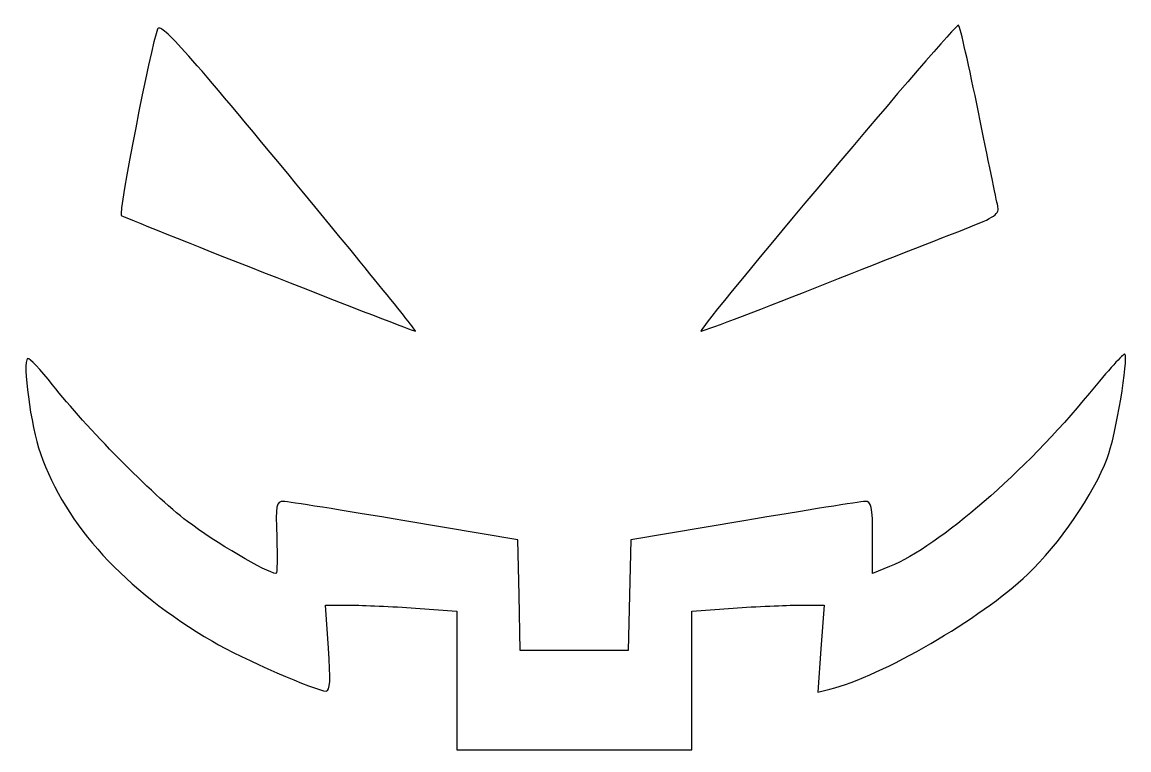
# Model space of a CAD drawing. Extents: x 13 to 153, y 1 to 93.
import ezdxf

# ---------------------------------------------------------------- set-up
doc = ezdxf.new("R2010")
doc.units = 0
doc.layers.add('Image', color=7, linetype='CONTINUOUS')

msp = doc.modelspace()

# ---------------------------------------------------------------- linework, layer by layer
at = {"layer": 'Image', "color": 7}
for points in [[(47.050745, 73.434413)], [(132.29867, 66.64775)]]:
    msp.add_lwpolyline(points, close=True, dxfattribs=at)
for points in [[(104.43971, 29.8347), (90.177106, 27.42654), (90.016916, 20.45688), (89.856736, 13.48723), (83.045806, 13.48723), (76.234876, 13.48723), (76.074696, 20.45688), (75.914506, 27.42654), (61.651908, 29.8347)], [(122.83846, 24.0557), (120.69907, 23.17049), (120.69907, 27.74217)], [(52.026037, 13.77248), (51.645062, 19.19227), (54.706705, 19.19227)], [(62.99053, 18.82159), (68.212702, 18.45091), (68.212702, 9.69352), (68.212702, 0.93615), (83.045806, 0.93615), (97.878906, 0.93615), (97.878906, 9.69352)], [(97.878906, 9.69352), (97.878906, 18.45091), (103.10109, 18.82159)], [(111.45156, 19.19227), (114.57985, 19.19227), (114.17674, 13.70067), (113.77363, 8.20907), (115.27794, 8.58664)]]:
    msp.add_lwpolyline(points, dxfattribs=at)
for points in [[(47.050745, 73.434413), (33.771963, 89.480805), (30.825067, 92.755116), (30.459892, 91.868558)], [(131.53781, 92.37933), (131.22525, 92.746369), (99.019916, 54.50986), (99.019916, 53.77172)], [(134.05708, 81.377196), (132.88122, 87.182074), (131.74755, 92.133031), (131.53781, 92.37933)], [(30.459892, 91.868558), (29.606509, 89.796732), (25.452162, 68.53921), (25.864574, 68.35463)], [(136.48101, 69.5988), (136.32371, 70.27203), (135.23296, 75.572319), (134.05708, 81.377196)], [(62.995235, 53.77416), (63.106501, 53.85556), (55.931489, 62.70271), (47.050745, 73.434413)], [(132.29867, 66.64775), (136.22355, 68.16469), (136.73219, 68.52358), (136.48101, 69.5988)], [(25.864574, 68.35463), (28.887851, 67.00148), (62.847645, 53.66614), (62.995235, 53.77416)], [(113.42514, 59.23248), (121.34801, 62.36105), (129.8411, 65.69792), (132.29867, 66.64775)], [(99.019916, 53.77172), (99.019916, 53.64657), (105.50227, 56.10391), (113.42514, 59.23248)], [(14.052591, 50.30807), (13.35848, 49.87908), (14.445708, 41.79658), (15.662097, 38.34285)], [(17.21135, 46.99199), (15.685138, 48.9463), (14.263699, 50.43854), (14.052591, 50.30807)], [(152.53217, 50.87527), (152.40452, 51.00286), (150.38864, 48.77555), (148.05232, 45.92567)], [(150.30485, 37.70311), (151.38173, 40.58133), (153.03701, 50.37043), (152.53217, 50.87527)], [(34.22311, 29.76279), (29.685664, 33.23742), (21.39784, 41.63118), (17.21135, 46.99199)], [(148.05232, 45.92567), (139.94487, 36.03606), (129.13765, 26.6621), (122.83846, 24.0557)], [(15.662097, 38.34285), (18.885216, 29.1914), (26.271022, 21.13112), (37.37713, 14.64481)], [(140.27355, 23.08995), (144.21419, 26.81846), (148.65019, 33.28063), (150.30485, 37.70311)], [(46.347485, 32.27835), (45.407683, 32.31045), (45.323881, 31.8668), (45.491729, 27.74849)], [(61.651908, 29.8347), (53.807479, 31.15918), (46.920488, 32.25882), (46.347485, 32.27835)], [(119.70068, 32.27835), (119.15157, 32.25885), (112.28413, 31.15918), (104.43971, 29.8347)], [(120.69907, 27.74217), (120.69907, 31.72935), (120.57142, 32.30932), (119.70068, 32.27835)], [(45.392549, 23.19168), (44.325593, 23.22378), (37.57975, 27.19238), (34.22311, 29.76279)], [(45.491729, 27.74849), (45.594063, 25.23753), (45.549439, 23.18697), (45.392549, 23.19168)], [(115.27794, 8.58664), (121.8943, 10.24723), (134.32049, 17.45734), (140.27355, 23.08995)], [(54.706705, 19.19227), (56.39061, 19.19227), (60.118328, 19.02547), (62.99053, 18.82159)], [(103.10109, 18.82159), (105.97329, 19.02547), (109.731, 19.19227), (111.45156, 19.19227)], [(37.37713, 14.64481), (41.183543, 12.42174), (50.458938, 8.3527), (51.720003, 8.3527)], [(51.720003, 8.3527), (52.234198, 8.3527), (52.311175, 9.716), (52.026037, 13.77248)]]:
    msp.add_open_spline(points, degree=3, dxfattribs=at)

doc.saveas('drawing.dxf')
